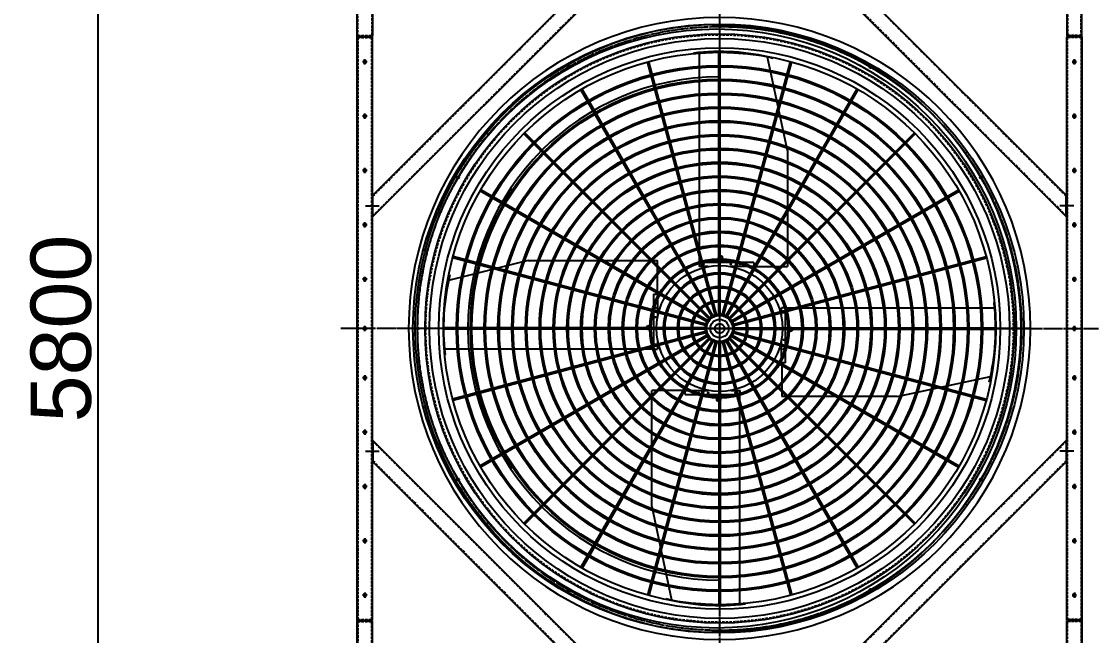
# Model space of a CAD drawing. Header units: millimetres. Extents: x 3659 to 28539, y 2640 to 20234.
# Drawn here: x 6666 to 10233, y 14070 to 16104 of the extents above; entities that cross this region are included whole.
import ezdxf

# ---------------------------------------------------------------- set-up
doc = ezdxf.new("R2010")
doc.units = ezdxf.units.MM
doc.linetypes.add('CENTER', pattern=[65, 60, -2, 1, -2])
doc.linetypes.add('HIDDEN', pattern=[3, 2, -1])
doc.layers.get('DEFPOINTS').update_dxf_attribs({"color": 140})
for name, color, linetype in [('CENTER', 1, 'CENTER'), ('LINE', 7, 'Continuous'), ('숨은선', 5, 'HIDDEN')]:
    doc.layers.add(name, color=color, linetype=linetype)
doc.styles.get("Standard").update_dxf_attribs({"font": 'arial.ttf'})
doc.dimstyles.new('1.40', dxfattribs={"dimscale": 40, "dimtxt": 1, "dimasz": 1, "dimexe": 0.5, "dimexo": 0.5, "dimgap": 0.5, "dimtad": 1, "dimdec": 1, "dimzin": 9, "dimdsep": 46, "dimtxsty": 'Standard', "dimcen": 0, "dimclrd": 2, "dimclre": 2, "dimclrt": 3, "dimadec": 0, "dimazin": 0, "dimtfac": 1, "dimtdec": 1, "dimtmove": 1, "dimatfit": 3, "dimfxl": 1, "dimtolj": 1, "dimtzin": 0, "dimlwd": -1, "dimlwe": -1, "dimarcsym": 0})

# ---------------------------------------------------------------- blocks, each defined once
blk = doc.blocks.new('A$C49191278')
for p, q in [((1632, 50), (0, 50)), ((0, 50), (0, 0)), ((1632, 50), (1632, 0)), ((1632, 50), (1632, 0)), ((0, 0), (1632, 0))]:
    blk.add_line(p, q)
for centre in [(1177, 25), (1177, 25), (1177, 25), (1177, 25), (1177, 25), (1177, 25), (1177, 25), (1177, 25), (1177, 25), (1177, 25), (1177, 25), (1177, 25), (1177, 25), (1177, 25), (1177, 25), (1177, 25), (1177, 25), (1177, 25), (1177, 25), (1177, 25), (1177, 25), (1177, 25), (1177, 25), (1177, 25), (1357, 25), (1357, 25), (1357, 25), (1357, 25), (1357, 25), (1357, 25), (1357, 25), (1357, 25), (1357, 25), (1357, 25), (1357, 25), (1357, 25), (1537, 25), (1537, 25), (1537, 25), (1537, 25), (1537, 25), (1537, 25), (1537, 25), (1537, 25), (1537, 25), (1537, 25), (1537, 25), (1537, 25)]:
    blk.add_circle(centre, 3)
at = {"layer": 'CENTER'}
for p, q in [((1182.6, 25), (1171.3, 25)), ((1182.6, 25), (1171.3, 25)), ((1182.6, 25), (1171.3, 25)), ((1182.6, 25), (1171.3, 25)), ((1182.6, 25), (1171.3, 25)), ((1182.6, 25), (1171.3, 25)), ((1177, 30), (1177, 20)), ((1177, 30), (1177, 20)), ((1177, 30), (1177, 20)), ((1177, 30), (1177, 20)), ((1177, 30), (1177, 20)), ((1177, 30), (1177, 20)), ((1177, 30), (1177, 20)), ((1177, 30), (1177, 20)), ((1177, 30), (1177, 20)), ((1177, 30), (1177, 20)), ((1177, 30), (1177, 20)), ((1177, 30), (1177, 20)), ((1177, 30), (1177, 20)), ((1177, 30), (1177, 20)), ((1177, 30), (1177, 20)), ((1177, 30), (1177, 20)), ((1177, 30), (1177, 20)), ((1177, 30), (1177, 20)), ((1177, 30), (1177, 20)), ((1177, 30), (1177, 20)), ((1177, 30), (1177, 20)), ((1177, 30), (1177, 20)), ((1177, 30), (1177, 20)), ((1177, 30), (1177, 20)), ((1362.6, 25), (1351.3, 25)), ((1362.6, 25), (1351.3, 25)), ((1362.6, 25), (1351.3, 25)), ((1357, 30), (1357, 20)), ((1357, 30), (1357, 20)), ((1357, 30), (1357, 20)), ((1357, 30), (1357, 20)), ((1357, 30), (1357, 20)), ((1357, 30), (1357, 20)), ((1357, 30), (1357, 20)), ((1357, 30), (1357, 20)), ((1357, 30), (1357, 20)), ((1357, 30), (1357, 20)), ((1357, 30), (1357, 20)), ((1357, 30), (1357, 20)), ((1542.6, 25), (1531.3, 25)), ((1542.6, 25), (1531.3, 25)), ((1542.6, 25), (1531.3, 25)), ((1537, 30), (1537, 20)), ((1537, 30), (1537, 20)), ((1537, 30), (1537, 20)), ((1537, 30), (1537, 20)), ((1537, 30), (1537, 20)), ((1537, 30), (1537, 20)), ((1537, 30), (1537, 20)), ((1537, 30), (1537, 20)), ((1537, 30), (1537, 20)), ((1537, 30), (1537, 20)), ((1537, 30), (1537, 20)), ((1537, 30), (1537, 20))]:
    blk.add_line(p, q, dxfattribs=at)
at = {"layer": '숨은선', "ltscale": 4}
for p, q in [((1632, 48), (0, 48)), ((2, 48), (2, 2)), ((1630, 48), (1630, 2)), ((0, 2), (1632, 2))]:
    blk.add_line(p, q, dxfattribs=at)
blk = doc.blocks.new('A$C60CD1381')
for p, q in [((200, 50), (200, 0)), ((200, 50), (2132, 50)), ((200, 50), (200, 0)), ((200, 50), (200, 0)), ((200, 50), (200, 0)), ((200, 50), (2132, 50)), ((200, 50), (200, 0)), ((200, 50), (200, 0)), ((2132, 50), (2132, 0)), ((2132, 50), (2132, 0)), ((2132, 50), (2132, 0)), ((2132, 50), (2132, 0)), ((2132, 50), (2132, 0)), ((2132, 50), (2132, 0)), ((2132, 50), (2132, 0)), ((2132, 50), (2132, 0)), ((2132, 0), (200, 0)), ((2132, 0), (200, 0))]:
    blk.add_line(p, q)
for centre in [(283.1, 25), (283.1, 25), (283.1, 25), (283.1, 25), (283.1, 25), (283.1, 25), (283.1, 25), (283.1, 25), (283.1, 25), (283.1, 25), (283.1, 25), (283.1, 25), (463, 25), (463, 25), (463, 25), (463, 25), (463, 25), (463, 25), (463, 25), (463, 25), (463, 25), (463, 25), (463, 25), (463, 25), (643, 25), (643, 25), (643, 25), (643, 25), (643, 25), (643, 25), (643, 25), (643, 25), (643, 25), (643, 25), (643, 25), (643, 25), (823, 25), (823, 25), (823, 25), (823, 25), (823, 25), (823, 25), (823, 25), (823, 25), (823, 25), (823, 25), (823, 25), (823, 25), (1003, 25), (1003, 25), (1003, 25), (1003, 25), (1003, 25), (1003, 25), (1003, 25), (1003, 25), (1003, 25), (1003, 25), (1003, 25), (1003, 25), (1166, 25), (1166, 25), (1166, 25), (1166, 25), (1166, 25), (1166, 25), (1166, 25), (1166, 25), (1166, 25), (1166, 25), (1166, 25), (1166, 25), (1329, 25), (1329, 25), (1329, 25), (1329, 25), (1329, 25), (1329, 25), (1329, 25), (1329, 25), (1329, 25), (1329, 25), (1329, 25), (1329, 25), (1509, 25), (1509, 25), (1509, 25), (1509, 25), (1509, 25), (1509, 25), (1509, 25), (1509, 25), (1509, 25), (1509, 25), (1509, 25), (1509, 25), (1689, 25), (1689, 25), (1689, 25), (1689, 25), (1689, 25), (1689, 25), (1689, 25), (1689, 25), (1689, 25), (1689, 25), (1689, 25), (1689, 25), (1869, 25), (1869, 25), (1869, 25), (1869, 25), (1869, 25), (1869, 25), (1869, 25), (1869, 25), (1869, 25), (1869, 25), (1869, 25), (1869, 25), (2048.9, 25), (2048.9, 25), (2048.9, 25), (2048.9, 25), (2048.9, 25), (2048.9, 25), (2048.9, 25), (2048.9, 25), (2048.9, 25), (2048.9, 25), (2048.9, 25), (2048.9, 25)]:
    blk.add_circle(centre, 3)
at = {"layer": 'CENTER'}
for p, q in [((288.7, 25), (277.3, 25)), ((288.7, 25), (277.3, 25)), ((288.7, 25), (277.3, 25)), ((283.1, 30), (283.1, 20)), ((283.1, 30), (283.1, 20)), ((283.1, 30), (283.1, 20)), ((283.1, 30), (283.1, 20)), ((283.1, 30), (283.1, 20)), ((283.1, 30), (283.1, 20)), ((283.1, 30), (283.1, 20)), ((283.1, 30), (283.1, 20)), ((283.1, 30), (283.1, 20)), ((283.1, 30), (283.1, 20)), ((283.1, 30), (283.1, 20)), ((283.1, 30), (283.1, 20)), ((468.6, 25), (457.3, 25)), ((468.6, 25), (457.3, 25)), ((468.6, 25), (457.3, 25)), ((463, 30), (463, 20)), ((463, 30), (463, 20)), ((463, 30), (463, 20)), ((463, 30), (463, 20)), ((463, 30), (463, 20)), ((463, 30), (463, 20)), ((463, 30), (463, 20)), ((463, 30), (463, 20)), ((463, 30), (463, 20)), ((463, 30), (463, 20)), ((463, 30), (463, 20)), ((463, 30), (463, 20)), ((648.6, 25), (637.3, 25)), ((648.6, 25), (637.3, 25)), ((648.6, 25), (637.3, 25)), ((643, 30), (643, 20)), ((643, 30), (643, 20)), ((643, 30), (643, 20)), ((643, 30), (643, 20)), ((643, 30), (643, 20)), ((643, 30), (643, 20)), ((643, 30), (643, 20)), ((643, 30), (643, 20)), ((643, 30), (643, 20)), ((643, 30), (643, 20)), ((643, 30), (643, 20)), ((643, 30), (643, 20)), ((828.6, 25), (817.3, 25)), ((828.6, 25), (817.3, 25)), ((828.6, 25), (817.3, 25)), ((823, 30), (823, 20)), ((823, 30), (823, 20)), ((823, 30), (823, 20)), ((823, 30), (823, 20)), ((823, 30), (823, 20)), ((823, 30), (823, 20)), ((823, 30), (823, 20)), ((823, 30), (823, 20)), ((823, 30), (823, 20)), ((823, 30), (823, 20)), ((823, 30), (823, 20)), ((823, 30), (823, 20)), ((1008.6, 25), (997.2, 25)), ((1008.6, 25), (997.2, 25)), ((1008.6, 25), (997.2, 25)), ((1003, 30), (1003, 20)), ((1003, 30), (1003, 20)), ((1003, 30), (1003, 20)), ((1003, 30), (1003, 20)), ((1003, 30), (1003, 20)), ((1003, 30), (1003, 20)), ((1003, 30), (1003, 20)), ((1003, 30), (1003, 20)), ((1003, 30), (1003, 20)), ((1003, 30), (1003, 20)), ((1003, 30), (1003, 20)), ((1003, 30), (1003, 20)), ((1160.4, 25), (1171.7, 25)), ((1160.4, 25), (1171.7, 25)), ((1160.4, 25), (1171.7, 25)), ((1166, 30), (1166, 20)), ((1166, 30), (1166, 20)), ((1166, 30), (1166, 20)), ((1166, 30), (1166, 20)), ((1166, 30), (1166, 20)), ((1166, 30), (1166, 20)), ((1166, 30), (1166, 20)), ((1166, 30), (1166, 20)), ((1166, 30), (1166, 20)), ((1166, 30), (1166, 20)), ((1166, 30), (1166, 20)), ((1166, 30), (1166, 20)), ((1323.4, 25), (1334.8, 25)), ((1323.4, 25), (1334.8, 25)), ((1323.4, 25), (1334.8, 25)), ((1329, 30), (1329, 20)), ((1329, 30), (1329, 20)), ((1329, 30), (1329, 20)), ((1329, 30), (1329, 20)), ((1329, 30), (1329, 20)), ((1329, 30), (1329, 20)), ((1329, 30), (1329, 20)), ((1329, 30), (1329, 20)), ((1329, 30), (1329, 20)), ((1329, 30), (1329, 20)), ((1329, 30), (1329, 20)), ((1329, 30), (1329, 20)), ((1503.4, 25), (1514.7, 25)), ((1503.4, 25), (1514.7, 25)), ((1503.4, 25), (1514.7, 25)), ((1509, 30), (1509, 20)), ((1509, 30), (1509, 20)), ((1509, 30), (1509, 20)), ((1509, 30), (1509, 20)), ((1509, 30), (1509, 20)), ((1509, 30), (1509, 20)), ((1509, 30), (1509, 20)), ((1509, 30), (1509, 20)), ((1509, 30), (1509, 20)), ((1509, 30), (1509, 20)), ((1509, 30), (1509, 20)), ((1509, 30), (1509, 20)), ((1683.4, 25), (1694.7, 25)), ((1683.4, 25), (1694.7, 25)), ((1683.4, 25), (1694.7, 25)), ((1689, 30), (1689, 20)), ((1689, 30), (1689, 20)), ((1689, 30), (1689, 20)), ((1689, 30), (1689, 20)), ((1689, 30), (1689, 20)), ((1689, 30), (1689, 20)), ((1689, 30), (1689, 20)), ((1689, 30), (1689, 20)), ((1689, 30), (1689, 20)), ((1689, 30), (1689, 20)), ((1689, 30), (1689, 20)), ((1689, 30), (1689, 20)), ((1863.4, 25), (1874.7, 25)), ((1863.4, 25), (1874.7, 25)), ((1863.4, 25), (1874.7, 25)), ((1869, 30), (1869, 20)), ((1869, 30), (1869, 20)), ((1869, 30), (1869, 20)), ((1869, 30), (1869, 20)), ((1869, 30), (1869, 20)), ((1869, 30), (1869, 20)), ((1869, 30), (1869, 20)), ((1869, 30), (1869, 20)), ((1869, 30), (1869, 20)), ((1869, 30), (1869, 20)), ((1869, 30), (1869, 20)), ((1869, 30), (1869, 20)), ((2043.3, 25), (2054.7, 25)), ((2043.3, 25), (2054.7, 25)), ((2043.3, 25), (2054.7, 25)), ((2048.9, 30), (2048.9, 20)), ((2048.9, 30), (2048.9, 20)), ((2048.9, 30), (2048.9, 20)), ((2048.9, 30), (2048.9, 20)), ((2048.9, 30), (2048.9, 20)), ((2048.9, 30), (2048.9, 20)), ((2048.9, 30), (2048.9, 20)), ((2048.9, 30), (2048.9, 20)), ((2048.9, 30), (2048.9, 20)), ((2048.9, 30), (2048.9, 20)), ((2048.9, 30), (2048.9, 20)), ((2048.9, 30), (2048.9, 20))]:
    blk.add_line(p, q, dxfattribs=at)
at = {"layer": '숨은선', "ltscale": 4}
for p, q in [((202, 48), (2130, 48)), ((202, 48), (202, 2)), ((202, 48), (2130, 48)), ((202, 48), (202, 2)), ((2130, 48), (2130, 2)), ((2130, 48), (2130, 2)), ((2130, 48), (2130, 2)), ((2130, 48), (2130, 2)), ((2130, 2), (202, 2)), ((2130, 2), (202, 2))]:
    blk.add_line(p, q, dxfattribs=at)
blk = doc.blocks.new('A$C419C262C')
for p, q in [((0, 4.3), (50, 54.3)), ((51.4, 52.9), (1.4, 2.9)), ((51.4, 52.9), (50, 54.3)), ((1401.4, 52.9), (51.4, 52.9)), ((1401.4, 52.9), (1402.8, 54.3)), ((1451.4, 2.9), (1401.4, 52.9)), ((1402.8, 54.3), (1452.8, 4.3)), ((1.4, 2.9), (0, 4.3)), ((1451.4, 2.9), (1.4, 2.9)), ((1451.4, 2.9), (1452.8, 4.3))]:
    blk.add_line(p, q)
at = {"color": 7}
blk.add_line((411.3, 5.8), (411.3, 0.1), dxfattribs=at)
at = {"layer": 'CENTER'}
for p, q in [((8.8, 45.5), (41.1, 13.2)), ((1444, 45.5), (1411.7, 13.2))]:
    blk.add_line(p, q, dxfattribs=at)
at = {"layer": '숨은선', "ltscale": 4}
for p, q in [((1403.4, 50.9), (49.4, 50.9)), ((1449.4, 4.9), (3.4, 4.9))]:
    blk.add_line(p, q, dxfattribs=at)
blk = doc.blocks.new('*U32')
blk.add_circle((0.1, 0), 3)
blk.add_circle((0.1, 0), 3)
blk.add_circle((0.1, 0), 3)
blk.add_circle((0.1, 0), 3)
at = {"layer": 'CENTER'}
for p, q in [((5.7, 0), (-5.7, 0)), ((0.1, 5), (0.1, -5)), ((0.1, 5), (0.1, -5)), ((0.1, 5), (0.1, -5)), ((0.1, 5), (0.1, -5))]:
    blk.add_line(p, q, dxfattribs=at)
blk = doc.blocks.new('*U33')
at = {"color": 0, "linetype": 'ByBlock', "lineweight": -2, "transparency": 16777216}
for p, rotation in [((504865.6, 163871.9), 269.9999999999999), ((504783.1, 163849.8), 299.9999999999998), ((504948.2, 163849.8), 239.9999999999999), ((504722.7, 163789.3), 329.9999999999999), ((505008.6, 163789.3), 209.9999999999999), ((505030.7, 163706.8), 180), ((504722.7, 163624.3), 29.99999999999999), ((505008.6, 163624.3), 150), ((504783.1, 163563.9), 59.99999999999997), ((504865.6, 163541.8), 89.99999999999999), ((504948.2, 163563.9), 119.9999999999999)]:
    blk.add_blockref('*U32', p, dxfattribs=dict(at, rotation=rotation))
blk.add_blockref('*U32', (504700.6, 163706.8), dxfattribs=at)
blk = doc.blocks.new('*U34')
blk.add_circle((0.1, 0), 3)
blk.add_circle((0.1, 0), 3)
blk.add_circle((0.1, 0), 3)
blk.add_circle((0.1, 0), 3)
at = {"layer": 'CENTER'}
for p, q in [((5.7, 0), (-5.7, 0)), ((0.1, 5), (0.1, -5)), ((0.1, 5), (0.1, -5)), ((0.1, 5), (0.1, -5)), ((0.1, 5), (0.1, -5))]:
    blk.add_line(p, q, dxfattribs=at)
blk = doc.blocks.new('*U35')
at = {"color": 0, "linetype": 'ByBlock', "lineweight": -2, "transparency": 16777216}
for p, rotation in [((504865.6, 163871.9), 269.9999999999999), ((504783.1, 163849.8), 299.9999999999998), ((504948.2, 163849.8), 239.9999999999999), ((504722.7, 163789.3), 329.9999999999999), ((505008.6, 163789.3), 209.9999999999999), ((505030.7, 163706.8), 180), ((504722.7, 163624.3), 29.99999999999999), ((505008.6, 163624.3), 150), ((504783.1, 163563.9), 59.99999999999997), ((504865.6, 163541.8), 89.99999999999999), ((504948.2, 163563.9), 119.9999999999999)]:
    blk.add_blockref('*U34', p, dxfattribs=dict(at, rotation=rotation))
blk.add_blockref('*U34', (504700.6, 163706.8), dxfattribs=at)
blk = doc.blocks.new('A$C129923BC')
for p, q in [((3023.9, 2454.9), (127.9, 2454.9)), ((3023.9, 54.9), (127.9, 54.9)), ((3023.9, 54.9), (127.9, 54.9)), ((3023.9, 54.9), (127.9, 54.9))]:
    blk.add_line(p, q)
for centre in [(692.9, 2429.9), (692.9, 2429.9), (692.9, 2429.9), (692.9, 2429.9), (692.9, 2429.9), (692.9, 2429.9), (692.9, 2429.9), (692.9, 2429.9), (872.9, 2429.9), (872.9, 2429.9), (872.9, 2429.9), (872.9, 2429.9), (872.9, 2429.9), (872.9, 2429.9), (872.9, 2429.9), (872.9, 2429.9), (1052.9, 2429.9), (1052.9, 2429.9), (1052.9, 2429.9), (1052.9, 2429.9), (1052.9, 2429.9), (1052.9, 2429.9), (1052.9, 2429.9), (1052.9, 2429.9), (1232.9, 2429.9), (1232.9, 2429.9), (1232.9, 2429.9), (1232.9, 2429.9), (1232.9, 2429.9), (1232.9, 2429.9), (1232.9, 2429.9), (1232.9, 2429.9), (1412.9, 2429.9), (1412.9, 2429.9), (1412.9, 2429.9), (1412.9, 2429.9), (1412.9, 2429.9), (1412.9, 2429.9), (1412.9, 2429.9), (1412.9, 2429.9), (1575.9, 2429.9), (1575.9, 2429.9), (1575.9, 2429.9), (1575.9, 2429.9), (1575.9, 2429.9), (1575.9, 2429.9), (1575.9, 2429.9), (1575.9, 2429.9), (1738.9, 2429.9), (1738.9, 2429.9), (1738.9, 2429.9), (1738.9, 2429.9), (1738.9, 2429.9), (1738.9, 2429.9), (1738.9, 2429.9), (1738.9, 2429.9), (1918.9, 2429.9), (1918.9, 2429.9), (1918.9, 2429.9), (1918.9, 2429.9), (1918.9, 2429.9), (1918.9, 2429.9), (1918.9, 2429.9), (1918.9, 2429.9), (2098.9, 2429.9), (2098.9, 2429.9), (2098.9, 2429.9), (2098.9, 2429.9), (2098.9, 2429.9), (2098.9, 2429.9), (2098.9, 2429.9), (2098.9, 2429.9), (2278.9, 2429.9), (2278.9, 2429.9), (2278.9, 2429.9), (2278.9, 2429.9), (2278.9, 2429.9), (2278.9, 2429.9), (2278.9, 2429.9), (2278.9, 2429.9), (2458.9, 2429.9), (2458.9, 2429.9), (2458.9, 2429.9), (2458.9, 2429.9), (2458.9, 2429.9), (2458.9, 2429.9), (2458.9, 2429.9), (2458.9, 2429.9), (692.9, 79.9), (692.9, 79.9), (692.9, 79.9), (692.9, 79.9), (692.9, 79.9), (692.9, 79.9), (692.9, 79.9), (692.9, 79.9), (872.9, 79.9), (872.9, 79.9), (872.9, 79.9), (872.9, 79.9), (872.9, 79.9), (872.9, 79.9), (872.9, 79.9), (872.9, 79.9), (1052.9, 79.9), (1052.9, 79.9), (1052.9, 79.9), (1052.9, 79.9), (1052.9, 79.9), (1052.9, 79.9), (1052.9, 79.9), (1052.9, 79.9), (1232.9, 79.9), (1232.9, 79.9), (1232.9, 79.9), (1232.9, 79.9), (1232.9, 79.9), (1232.9, 79.9), (1232.9, 79.9), (1232.9, 79.9), (1412.9, 79.9), (1412.9, 79.9), (1412.9, 79.9), (1412.9, 79.9), (1412.9, 79.9), (1412.9, 79.9), (1412.9, 79.9), (1412.9, 79.9), (1575.9, 79.9), (1575.9, 79.9), (1575.9, 79.9), (1575.9, 79.9), (1575.9, 79.9), (1575.9, 79.9), (1575.9, 79.9), (1575.9, 79.9), (1738.9, 79.9), (1738.9, 79.9), (1738.9, 79.9), (1738.9, 79.9), (1738.9, 79.9), (1738.9, 79.9), (1738.9, 79.9), (1738.9, 79.9), (1918.9, 79.9), (1918.9, 79.9), (1918.9, 79.9), (1918.9, 79.9), (1918.9, 79.9), (1918.9, 79.9), (1918.9, 79.9), (1918.9, 79.9), (2098.9, 79.9), (2098.9, 79.9), (2098.9, 79.9), (2098.9, 79.9), (2098.9, 79.9), (2098.9, 79.9), (2098.9, 79.9), (2098.9, 79.9), (2278.9, 79.9), (2278.9, 79.9), (2278.9, 79.9), (2278.9, 79.9), (2278.9, 79.9), (2278.9, 79.9), (2278.9, 79.9), (2278.9, 79.9), (2458.9, 79.9), (2458.9, 79.9), (2458.9, 79.9), (2458.9, 79.9), (2458.9, 79.9), (2458.9, 79.9), (2458.9, 79.9), (2458.9, 79.9)]:
    blk.add_circle(centre, 4.5)
at = {"color": 7}
blk.add_circle((1575.9, 1254.9), 1030, dxfattribs=at)
at = {"layer": 'CENTER'}
for p, q in [((1575.9, 1159.8), (1575.9, 2509.9)), ((1575.9, 1159.8), (1575.9, 2509.9)), ((701.4, 2429.9), (684.3, 2429.9)), ((701.4, 2429.9), (684.3, 2429.9)), ((692.9, 2422.4), (692.9, 2437.4)), ((692.9, 2422.4), (692.9, 2437.4)), ((692.9, 2422.4), (692.9, 2437.4)), ((692.9, 2422.4), (692.9, 2437.4)), ((692.9, 2422.4), (692.9, 2437.4)), ((692.9, 2422.4), (692.9, 2437.4)), ((692.9, 2422.4), (692.9, 2437.4)), ((692.9, 2422.4), (692.9, 2437.4)), ((881.4, 2429.9), (864.3, 2429.9)), ((881.4, 2429.9), (864.3, 2429.9)), ((872.9, 2422.4), (872.9, 2437.4)), ((872.9, 2422.4), (872.9, 2437.4)), ((872.9, 2422.4), (872.9, 2437.4)), ((872.9, 2422.4), (872.9, 2437.4)), ((872.9, 2422.4), (872.9, 2437.4)), ((872.9, 2422.4), (872.9, 2437.4)), ((872.9, 2422.4), (872.9, 2437.4)), ((872.9, 2422.4), (872.9, 2437.4)), ((1061.4, 2429.9), (1044.3, 2429.9)), ((1061.4, 2429.9), (1044.3, 2429.9)), ((1052.9, 2422.4), (1052.9, 2437.4)), ((1052.9, 2422.4), (1052.9, 2437.4)), ((1052.9, 2422.4), (1052.9, 2437.4)), ((1052.9, 2422.4), (1052.9, 2437.4)), ((1052.9, 2422.4), (1052.9, 2437.4)), ((1052.9, 2422.4), (1052.9, 2437.4)), ((1052.9, 2422.4), (1052.9, 2437.4)), ((1052.9, 2422.4), (1052.9, 2437.4)), ((1241.4, 2429.9), (1224.3, 2429.9)), ((1241.4, 2429.9), (1224.3, 2429.9)), ((1232.9, 2422.4), (1232.9, 2437.4)), ((1232.9, 2422.4), (1232.9, 2437.4)), ((1232.9, 2422.4), (1232.9, 2437.4)), ((1232.9, 2422.4), (1232.9, 2437.4)), ((1232.9, 2422.4), (1232.9, 2437.4)), ((1232.9, 2422.4), (1232.9, 2437.4)), ((1232.9, 2422.4), (1232.9, 2437.4)), ((1232.9, 2422.4), (1232.9, 2437.4)), ((1421.4, 2429.9), (1404.3, 2429.9)), ((1421.4, 2429.9), (1404.3, 2429.9)), ((1412.9, 2422.4), (1412.9, 2437.4)), ((1412.9, 2422.4), (1412.9, 2437.4)), ((1412.9, 2422.4), (1412.9, 2437.4)), ((1412.9, 2422.4), (1412.9, 2437.4)), ((1412.9, 2422.4), (1412.9, 2437.4)), ((1412.9, 2422.4), (1412.9, 2437.4)), ((1412.9, 2422.4), (1412.9, 2437.4)), ((1412.9, 2422.4), (1412.9, 2437.4)), ((1584.4, 2429.9), (1567.3, 2429.9)), ((1584.4, 2429.9), (1567.3, 2429.9)), ((1575.9, 2437.4), (1575.9, 2422.4)), ((1575.9, 2437.4), (1575.9, 2422.4)), ((1575.9, 2437.4), (1575.9, 2422.4)), ((1575.9, 2437.4), (1575.9, 2422.4)), ((1575.9, 2437.4), (1575.9, 2422.4)), ((1575.9, 2437.4), (1575.9, 2422.4)), ((1575.9, 2437.4), (1575.9, 2422.4)), ((1575.9, 2437.4), (1575.9, 2422.4)), ((1730.5, 2429.9), (1747.6, 2429.9)), ((1730.5, 2429.9), (1747.6, 2429.9)), ((1738.9, 2422.4), (1738.9, 2437.4)), ((1738.9, 2422.4), (1738.9, 2437.4)), ((1738.9, 2422.4), (1738.9, 2437.4)), ((1738.9, 2422.4), (1738.9, 2437.4)), ((1738.9, 2422.4), (1738.9, 2437.4)), ((1738.9, 2422.4), (1738.9, 2437.4)), ((1738.9, 2422.4), (1738.9, 2437.4)), ((1738.9, 2422.4), (1738.9, 2437.4)), ((1910.5, 2429.9), (1927.6, 2429.9)), ((1910.5, 2429.9), (1927.6, 2429.9)), ((1918.9, 2422.4), (1918.9, 2437.4)), ((1918.9, 2422.4), (1918.9, 2437.4)), ((1918.9, 2422.4), (1918.9, 2437.4)), ((1918.9, 2422.4), (1918.9, 2437.4)), ((1918.9, 2422.4), (1918.9, 2437.4)), ((1918.9, 2422.4), (1918.9, 2437.4)), ((1918.9, 2422.4), (1918.9, 2437.4)), ((1918.9, 2422.4), (1918.9, 2437.4)), ((2090.5, 2429.9), (2107.6, 2429.9)), ((2090.5, 2429.9), (2107.6, 2429.9)), ((2098.9, 2422.4), (2098.9, 2437.4)), ((2098.9, 2422.4), (2098.9, 2437.4)), ((2098.9, 2422.4), (2098.9, 2437.4)), ((2098.9, 2422.4), (2098.9, 2437.4)), ((2098.9, 2422.4), (2098.9, 2437.4)), ((2098.9, 2422.4), (2098.9, 2437.4)), ((2098.9, 2422.4), (2098.9, 2437.4)), ((2098.9, 2422.4), (2098.9, 2437.4)), ((2270.5, 2429.9), (2287.6, 2429.9)), ((2270.5, 2429.9), (2287.6, 2429.9)), ((2278.9, 2422.4), (2278.9, 2437.4)), ((2278.9, 2422.4), (2278.9, 2437.4)), ((2278.9, 2422.4), (2278.9, 2437.4)), ((2278.9, 2422.4), (2278.9, 2437.4)), ((2278.9, 2422.4), (2278.9, 2437.4)), ((2278.9, 2422.4), (2278.9, 2437.4)), ((2278.9, 2422.4), (2278.9, 2437.4)), ((2278.9, 2422.4), (2278.9, 2437.4)), ((2450.5, 2429.9), (2467.6, 2429.9)), ((2450.5, 2429.9), (2467.6, 2429.9)), ((2458.9, 2422.4), (2458.9, 2437.4)), ((2458.9, 2422.4), (2458.9, 2437.4)), ((2458.9, 2422.4), (2458.9, 2437.4)), ((2458.9, 2422.4), (2458.9, 2437.4)), ((2458.9, 2422.4), (2458.9, 2437.4)), ((2458.9, 2422.4), (2458.9, 2437.4)), ((2458.9, 2422.4), (2458.9, 2437.4)), ((2458.9, 2422.4), (2458.9, 2437.4)), ((1575.9, 1350.1), (1575.9, 0)), ((1575.9, 1350.1), (1575.9, 0)), ((1575.9, 1350.1), (1575.9, 0)), ((0, 1254.9), (3115.3, 1254.9)), ((701.4, 79.9), (684.3, 79.9)), ((701.4, 79.9), (684.3, 79.9)), ((692.9, 87.4), (692.9, 72.4)), ((692.9, 87.4), (692.9, 72.4)), ((692.9, 87.4), (692.9, 72.4)), ((692.9, 87.4), (692.9, 72.4)), ((692.9, 87.4), (692.9, 72.4)), ((692.9, 87.4), (692.9, 72.4)), ((692.9, 87.4), (692.9, 72.4)), ((692.9, 87.4), (692.9, 72.4)), ((881.4, 79.9), (864.3, 79.9)), ((881.4, 79.9), (864.3, 79.9)), ((872.9, 87.4), (872.9, 72.4)), ((872.9, 87.4), (872.9, 72.4)), ((872.9, 87.4), (872.9, 72.4)), ((872.9, 87.4), (872.9, 72.4)), ((872.9, 87.4), (872.9, 72.4)), ((872.9, 87.4), (872.9, 72.4)), ((872.9, 87.4), (872.9, 72.4)), ((872.9, 87.4), (872.9, 72.4)), ((1061.4, 79.9), (1044.3, 79.9)), ((1061.4, 79.9), (1044.3, 79.9)), ((1052.9, 87.4), (1052.9, 72.4)), ((1052.9, 87.4), (1052.9, 72.4)), ((1052.9, 87.4), (1052.9, 72.4)), ((1052.9, 87.4), (1052.9, 72.4)), ((1052.9, 87.4), (1052.9, 72.4)), ((1052.9, 87.4), (1052.9, 72.4)), ((1052.9, 87.4), (1052.9, 72.4)), ((1052.9, 87.4), (1052.9, 72.4)), ((1241.4, 79.9), (1224.3, 79.9)), ((1241.4, 79.9), (1224.3, 79.9)), ((1232.9, 87.4), (1232.9, 72.4)), ((1232.9, 87.4), (1232.9, 72.4)), ((1232.9, 87.4), (1232.9, 72.4)), ((1232.9, 87.4), (1232.9, 72.4)), ((1232.9, 87.4), (1232.9, 72.4)), ((1232.9, 87.4), (1232.9, 72.4)), ((1232.9, 87.4), (1232.9, 72.4)), ((1232.9, 87.4), (1232.9, 72.4)), ((1421.4, 79.9), (1404.3, 79.9)), ((1421.4, 79.9), (1404.3, 79.9)), ((1412.9, 87.4), (1412.9, 72.4)), ((1412.9, 87.4), (1412.9, 72.4)), ((1412.9, 87.4), (1412.9, 72.4)), ((1412.9, 87.4), (1412.9, 72.4)), ((1412.9, 87.4), (1412.9, 72.4)), ((1412.9, 87.4), (1412.9, 72.4)), ((1412.9, 87.4), (1412.9, 72.4)), ((1412.9, 87.4), (1412.9, 72.4)), ((1584.4, 79.9), (1567.3, 79.9)), ((1584.4, 79.9), (1567.3, 79.9)), ((1575.9, 87.4), (1575.9, 72.4)), ((1575.9, 87.4), (1575.9, 72.4)), ((1575.9, 87.4), (1575.9, 72.4)), ((1575.9, 87.4), (1575.9, 72.4)), ((1575.9, 87.4), (1575.9, 72.4)), ((1575.9, 87.4), (1575.9, 72.4)), ((1575.9, 87.4), (1575.9, 72.4)), ((1575.9, 87.4), (1575.9, 72.4)), ((1730.5, 79.9), (1747.6, 79.9)), ((1730.5, 79.9), (1747.6, 79.9)), ((1738.9, 87.4), (1738.9, 72.4)), ((1738.9, 87.4), (1738.9, 72.4)), ((1738.9, 87.4), (1738.9, 72.4)), ((1738.9, 87.4), (1738.9, 72.4)), ((1738.9, 87.4), (1738.9, 72.4)), ((1738.9, 87.4), (1738.9, 72.4)), ((1738.9, 87.4), (1738.9, 72.4)), ((1738.9, 87.4), (1738.9, 72.4)), ((1910.5, 79.9), (1927.6, 79.9)), ((1910.5, 79.9), (1927.6, 79.9)), ((1918.9, 87.4), (1918.9, 72.4)), ((1918.9, 87.4), (1918.9, 72.4)), ((1918.9, 87.4), (1918.9, 72.4)), ((1918.9, 87.4), (1918.9, 72.4)), ((1918.9, 87.4), (1918.9, 72.4)), ((1918.9, 87.4), (1918.9, 72.4)), ((1918.9, 87.4), (1918.9, 72.4)), ((1918.9, 87.4), (1918.9, 72.4)), ((2090.5, 79.9), (2107.6, 79.9)), ((2090.5, 79.9), (2107.6, 79.9)), ((2098.9, 87.4), (2098.9, 72.4)), ((2098.9, 87.4), (2098.9, 72.4)), ((2098.9, 87.4), (2098.9, 72.4)), ((2098.9, 87.4), (2098.9, 72.4)), ((2098.9, 87.4), (2098.9, 72.4)), ((2098.9, 87.4), (2098.9, 72.4)), ((2098.9, 87.4), (2098.9, 72.4)), ((2098.9, 87.4), (2098.9, 72.4)), ((2270.5, 79.9), (2287.6, 79.9)), ((2270.5, 79.9), (2287.6, 79.9)), ((2278.9, 87.4), (2278.9, 72.4)), ((2278.9, 87.4), (2278.9, 72.4)), ((2278.9, 87.4), (2278.9, 72.4)), ((2278.9, 87.4), (2278.9, 72.4)), ((2278.9, 87.4), (2278.9, 72.4)), ((2278.9, 87.4), (2278.9, 72.4)), ((2278.9, 87.4), (2278.9, 72.4)), ((2278.9, 87.4), (2278.9, 72.4)), ((2450.5, 79.9), (2467.6, 79.9)), ((2450.5, 79.9), (2467.6, 79.9)), ((2458.9, 87.4), (2458.9, 72.4)), ((2458.9, 87.4), (2458.9, 72.4)), ((2458.9, 87.4), (2458.9, 72.4)), ((2458.9, 87.4), (2458.9, 72.4)), ((2458.9, 87.4), (2458.9, 72.4)), ((2458.9, 87.4), (2458.9, 72.4)), ((2458.9, 87.4), (2458.9, 72.4)), ((2458.9, 87.4), (2458.9, 72.4))]:
    blk.add_line(p, q, dxfattribs=at)
at = {"color": 7, "rotation": 15}
blk.add_blockref('*U33', (-444941.4, -288392.5), dxfattribs=at)
at = {"color": 7, "xscale": -1, "rotation": 344.9999999998786}
blk.add_blockref('*U35', (448093.3, -288392.5), dxfattribs=at)
blk = doc.blocks.new('*D59')
at = {"color": 2, "transparency": 16777216}
for p, q in [((7757.8, 17987), (6899.2, 17987)), ((6919.2, 12227), (6919.2, 17947)), ((7759.8, 12187), (6899.2, 12187))]:
    blk.add_line(p, q, dxfattribs=at)
for points in [[(6912.5, 17947), (6925.9, 17947), (6919.2, 17987)], [(6912.5, 12227), (6925.9, 12227), (6919.2, 12187)]]:
    blk.add_solid(points, dxfattribs=at)
at = {"layer": 'DEFPOINTS', "color": 0, "transparency": 16777216}
for p in [(6919.2, 17987), (7777.8, 17987), (7779.8, 12187)]:
    blk.add_point(p, dxfattribs=at)
at = {"color": 3, "transparency": 16777216, "insert": (6797.1, 15087), "char_height": 200, "attachment_point": 5, "rotation": 90}
blk.add_mtext('\\A1;5800', dxfattribs=at)
blk = doc.blocks.new('_DotSmall')
at = {"color": 0, "linetype": 'ByBlock', "const_width": 0.5}
blk.add_lwpolyline([(-0.0625, 0, 1), (0.0625, 0, 1)], format="xyb", close=True, dxfattribs=at)

msp = doc.modelspace()

# ---------------------------------------------------------------- linework, layer by layer
for p, q in [((8975.5, 15134.99), (8975.5, 16001.64)), ((8980.07, 15134.99), (8980.07, 16001.64)), ((8963.16, 15132.77), (8738.86, 15969.89)), ((8967.58, 15133.95), (8743.27, 15971.07)), ((8987.99, 15133.95), (9212.3, 15971.07)), ((8992.41, 15132.77), (9216.71, 15969.89)), ((8951.82, 15127.42), (8518.5, 15877.97)), ((8955.78, 15129.71), (8522.46, 15880.25)), ((8999.79, 15129.71), (9433.11, 15880.25)), ((9003.75, 15127.42), (9437.07, 15877.97)), ((8942.25, 15119.33), (8329.44, 15732.14)), ((8945.49, 15122.56), (8332.67, 15735.38)), ((9010.08, 15122.56), (9622.9, 15735.38)), ((9013.32, 15119.33), (9626.13, 15732.14)), ((8935.1, 15109.03), (8184.56, 15542.36)), ((8937.39, 15112.99), (8186.85, 15546.32)), ((9018.18, 15112.99), (9768.72, 15546.32)), ((9020.46, 15109.03), (9771.01, 15542.36)), ((8930.86, 15097.23), (8093.74, 15321.54)), ((8932.05, 15101.65), (8094.93, 15325.96)), ((9023.52, 15101.65), (9860.64, 15325.96)), ((9024.7, 15097.23), (9861.83, 15321.54)), ((8929.82, 15089.31), (8063.17, 15089.31)), ((9025.75, 15089.31), (9892.4, 15089.31)), ((8929.82, 15084.74), (8063.17, 15084.74)), ((8930.86, 15076.82), (8093.74, 14852.52)), ((8932.05, 15072.41), (8094.93, 14848.1)), ((8935.1, 15065.03), (8184.56, 14631.7)), ((8937.39, 15061.07), (8186.85, 14627.74)), ((8942.25, 15054.73), (8329.44, 14441.91)), ((9013.32, 15054.73), (9626.13, 14441.91)), ((9018.18, 15061.07), (9768.72, 14627.74)), ((9020.46, 15065.03), (9771.01, 14631.7)), ((9023.52, 15072.41), (9860.64, 14848.1)), ((9024.7, 15076.82), (9861.83, 14852.52)), ((9025.75, 15084.74), (9892.4, 15084.74)), ((8945.49, 15051.5), (8332.67, 14438.68)), ((8951.82, 15046.63), (8518.5, 14296.09)), ((8955.78, 15044.35), (8522.46, 14293.8)), ((8963.16, 15041.29), (8738.86, 14204.17)), ((8967.58, 15040.11), (8743.27, 14202.99)), ((8975.5, 15039.07), (8975.5, 14172.41)), ((8980.07, 15039.07), (8980.07, 14172.41)), ((8987.99, 15040.11), (9212.3, 14202.99)), ((8992.41, 15041.29), (9216.71, 14204.17)), ((8999.79, 15044.35), (9433.11, 14293.8)), ((9003.75, 15046.63), (9437.07, 14296.09)), ((9010.08, 15051.5), (9622.9, 14438.68))]:
    msp.add_line(p, q)
at = {"color": 7}
for centre, radius in [((8968.82, 15087.03), 1006.5), ((8968.82, 15087.03), 991.87), ((8977.78, 15087.03), 208.47)]:
    msp.add_circle(centre, radius, dxfattribs=at)
for centre, radius in [((8977.78, 15087.03), 1008.13), ((8977.78, 16087.03), 3.66), ((8977.78, 15087.03), 975.61), ((8977.78, 15087.03), 975.59), ((8977.78, 15087.03), 960.35), ((8977.78, 15087.03), 929.86), ((8977.78, 15087.03), 914.62), ((8477.78, 15953.05), 3.66), ((9477.78, 15953.05), 3.66), ((8111.76, 15587.03), 3.66), ((9843.81, 15587.03), 3.66), ((7977.78, 15087.03), 3.66), ((9977.78, 15087.03), 3.66), ((8111.76, 14587.03), 3.66), ((9843.81, 14587.03), 3.66), ((9843.81, 14587.03), 3.66), ((8477.78, 14221), 3.66), ((9477.78, 14221), 3.66), ((8977.78, 14087.03), 3.66)]:
    msp.add_circle(centre, radius)
at = {"ltscale": 5}
for radius in [871.17, 866.6, 825.44, 820.87, 779.71, 775.14, 733.98, 729.41, 688.25, 683.68, 642.52, 637.95, 596.79, 592.22, 551.06, 546.48, 505.33, 500.75, 459.6, 455.02, 413.86, 409.29, 368.13, 363.56, 322.4, 317.83, 276.67, 272.1, 230.94, 226.37, 185.21, 180.64, 139.48, 134.91, 93.75, 89.18, 48.02, 43.44, 30.49, 16.01]:
    msp.add_circle((8977.78, 15087.03), radius, dxfattribs=at)
at = {"color": 7}
for radius, start, end in [(1000, 270.04658, 89.95342), (833.33, 90.04658, 269.95342)]:
    msp.add_arc((8977.78, 15087.03), radius, start, end, dxfattribs=at)
at = {"layer": 'CENTER'}
for p, q in [((10003.27, 15087.03), (7937.35, 15087.03)), ((9042.26, 15087.03), (7992.05, 15087.03)), ((9042.26, 15087.03), (7992.05, 15087.03)), ((8913.31, 15087.03), (9963.52, 15087.03)), ((8913.31, 15087.03), (9963.52, 15087.03)), ((8913.31, 15087.03), (9963.52, 15087.03))]:
    msp.add_line(p, q, dxfattribs=at)
msp.add_circle((8977.78, 15087.03), 1000, dxfattribs=at)
at = {"layer": 'LINE', "color": 7}
for p, q in [((8910.58, 15999.74), (8910.58, 15305.77)), ((9202.45, 15676.5), (9136.68, 15985.94)), ((9202.45, 15676.5), (9202.45, 15292.82)), ((8344.03, 15311.7), (8080.33, 15245.93)), ((8344.03, 15311.7), (8772, 15311.7)), ((8772, 15200.73), (8772, 15311.7)), ((8772, 15200.73), (8772, 15311.7)), ((9091.49, 15305.77), (8909.67, 15305.77)), ((9091.49, 15305.77), (8909.67, 15305.77)), ((8909.67, 15305.77), (8909.67, 15292.06)), ((8909.67, 15305.77), (8909.67, 15292.06)), ((9091.49, 15305.77), (9091.49, 15292.06)), ((9091.49, 15305.77), (9091.49, 15292.06)), ((8940.05, 15292.06), (8909.67, 15292.06)), ((8940.05, 15292.06), (8909.67, 15292.06)), ((9091.49, 15292.06), (9015.52, 15292.06)), ((9091.49, 15292.06), (9015.52, 15292.06)), ((9091.49, 15292.82), (9202.45, 15292.82)), ((9091.49, 15292.82), (9202.45, 15292.82)), ((8759.04, 15200.73), (8759.04, 15018.91)), ((8759.04, 15200.73), (8759.04, 15018.91)), ((8759.04, 15200.73), (8772.76, 15200.73)), ((8759.04, 15200.73), (8772.76, 15200.73)), ((8772.76, 15200.73), (8772.76, 15124.76)), ((8772.76, 15200.73), (8772.76, 15124.76)), ((9182.81, 15124.76), (9182.81, 15155.14)), ((9196.53, 15155.14), (9182.81, 15155.14)), ((9182.81, 15124.76), (9182.81, 15155.14)), ((9196.53, 15155.14), (9182.81, 15155.14)), ((9182.81, 15124.76), (9182.81, 15155.14)), ((9196.53, 15155.14), (9182.81, 15155.14)), ((9182.81, 15124.76), (9182.81, 15155.14)), ((9196.53, 15155.14), (9182.81, 15155.14)), ((9196.53, 14973.33), (9196.53, 15155.14)), ((9196.53, 14973.33), (9196.53, 15155.14)), ((9196.53, 14973.33), (9196.53, 15155.14)), ((9196.53, 14973.33), (9196.53, 15155.14)), ((9889.04, 15154.23), (9196.53, 15154.23)), ((9889.04, 15154.23), (9196.53, 15154.23)), ((8066.53, 15019.83), (8759.04, 15019.83)), ((8759.04, 15018.91), (8772.76, 15018.91)), ((8759.04, 15018.91), (8772.76, 15018.91)), ((8772.76, 15049.3), (8772.76, 15018.91)), ((8772.76, 15049.3), (8772.76, 15018.91)), ((9182.81, 14973.33), (9182.81, 15049.3)), ((9182.81, 14973.33), (9182.81, 15049.3)), ((9182.81, 14973.33), (9182.81, 15049.3)), ((9182.81, 14973.33), (9182.81, 15049.3)), ((9196.53, 14973.33), (9182.81, 14973.33)), ((9196.53, 14973.33), (9182.81, 14973.33)), ((9196.53, 14973.33), (9182.81, 14973.33)), ((9196.53, 14973.33), (9182.81, 14973.33)), ((9183.57, 14973.33), (9183.57, 14862.36)), ((9183.57, 14973.33), (9183.57, 14862.36)), ((9183.57, 14973.33), (9183.57, 14862.36)), ((9183.57, 14973.33), (9183.57, 14862.36)), ((9565.8, 14862.36), (9875.24, 14928.13)), ((8753.11, 14497.55), (8753.11, 14881.24)), ((8864.08, 14881.24), (8753.11, 14881.24)), ((8864.08, 14881.24), (8753.11, 14881.24)), ((8864.08, 14882), (8940.05, 14882)), ((8864.08, 14882), (8940.05, 14882)), ((8864.08, 14868.28), (8864.08, 14882)), ((8864.08, 14868.28), (8864.08, 14882)), ((9015.52, 14882), (9045.9, 14882)), ((9015.52, 14882), (9045.9, 14882)), ((9045.9, 14868.28), (9045.9, 14882)), ((9045.9, 14868.28), (9045.9, 14882)), ((8864.08, 14868.28), (9045.9, 14868.28)), ((8864.08, 14868.28), (9045.9, 14868.28)), ((9044.99, 14174.31), (9044.99, 14868.28)), ((9565.8, 14862.36), (9183.57, 14862.36)), ((9565.8, 14862.36), (9183.57, 14862.36)), ((8753.11, 14497.55), (8818.89, 14188.12)), ((8800.38, 14190.75), (8800.38, 14192.32)), ((8891.51, 14174.71), (8891.51, 14176.25)), ((9064.06, 14174.71), (9064.06, 14176.25))]:
    msp.add_line(p, q, dxfattribs=at)
for points in [[(8983.66, 15326.68), (8986.52, 15321.73), (8983.66, 15316.78), (8977.94, 15316.78), (8975.08, 15321.73), (8977.94, 15326.68)], [(8738.13, 15092.9), (8743.09, 15095.76), (8748.04, 15092.9), (8748.04, 15087.19), (8743.09, 15084.33), (8738.13, 15087.19)], [(8738.13, 15092.9), (8743.09, 15095.76), (8748.04, 15092.9), (8748.04, 15087.19), (8743.09, 15084.33), (8738.13, 15087.19)], [(9217.43, 15081.15), (9212.48, 15078.3), (9207.53, 15081.15), (9207.53, 15086.87), (9212.48, 15089.73), (9217.43, 15086.87)], [(9217.43, 15081.15), (9212.48, 15078.3), (9207.53, 15081.15), (9207.53, 15086.87), (9212.48, 15089.73), (9217.43, 15086.87)], [(9217.43, 15081.15), (9212.48, 15078.3), (9207.53, 15081.15), (9207.53, 15086.87), (9212.48, 15089.73), (9217.43, 15086.87)], [(9217.43, 15081.15), (9212.48, 15078.3), (9207.53, 15081.15), (9207.53, 15086.87), (9212.48, 15089.73), (9217.43, 15086.87)], [(8971.91, 14847.38), (8969.05, 14852.33), (8971.91, 14857.28), (8977.63, 14857.28), (8980.48, 14852.33), (8977.63, 14847.38)]]:
    msp.add_lwpolyline(points, close=True, dxfattribs=at)
for centre, radius in [((8980.8, 15321.73), 6.48), ((8980.8, 15321.73), 6.48), ((8924.72, 15299.68), 1.52), ((8924.72, 15299.68), 1.52), ((9015.42, 15299.68), 1.52), ((9015.42, 15299.68), 1.52), ((9045.91, 15299.68), 1.52), ((9045.91, 15299.68), 1.52), ((8765.14, 15155.15), 1.52), ((8765.14, 15155.15), 1.52), ((8765.14, 15124.66), 1.52), ((8765.14, 15124.66), 1.52), ((9190.43, 15140.09), 1.52), ((9190.43, 15140.09), 1.52), ((9190.43, 15140.09), 1.52), ((9190.43, 15140.09), 1.52), ((8743.09, 15090.04), 6.48), ((8743.09, 15090.04), 6.48), ((9212.48, 15084.01), 6.48), ((9212.48, 15084.01), 6.48), ((9212.48, 15084.01), 6.48), ((9212.48, 15084.01), 6.48), ((8765.14, 15033.96), 1.52), ((8765.14, 15033.96), 1.52), ((9190.43, 15049.39), 1.52), ((9190.43, 15049.39), 1.52), ((9190.43, 15049.39), 1.52), ((9190.43, 15049.39), 1.52), ((9190.43, 15018.91), 1.52), ((9190.43, 15018.91), 1.52), ((9190.43, 15018.91), 1.52), ((9190.43, 15018.91), 1.52), ((8909.66, 14874.38), 1.52), ((8909.66, 14874.38), 1.52), ((8940.15, 14874.38), 1.52), ((8940.15, 14874.38), 1.52), ((9030.85, 14874.38), 1.52), ((9030.85, 14874.38), 1.52), ((8974.77, 14852.33), 6.48), ((8974.77, 14852.33), 6.48)]:
    msp.add_circle(centre, radius, dxfattribs=at)
for centre, radius, start, end in [((8977.78, 15242.06), 762.18, 76.54048, 96.49935), ((8977.78, 15242.06), 760.66, 76.513, 96.51243), ((8824.21, 15087.03), 762.18, 166.54048, 186.49935), ((8824.21, 15087.03), 760.66, 166.513, 186.51243), ((9131.36, 15087.03), 760.66, 346.513, 6.51243), ((9131.36, 15087.03), 762.18, 346.54048, 6.49935), ((8977.78, 14932), 760.66, 256.513, 276.51243), ((8977.78, 14932), 762.18, 256.54048, 276.49935)]:
    msp.add_arc(centre, radius, start, end, dxfattribs=at)
at = {"layer": '숨은선', "ltscale": 4}
msp.add_circle((8977.78, 15087.03), 973.01, dxfattribs=at)

# ---------------------------------------------------------------- block references
at = {"color": 7, "xscale": -1}
for name, p, rotation in [('A$C49191278', (7827.78, 17687.03), 90), ('A$C129923BC', (10232.73, 16662.97), 90), ('A$C419C262C', (8858.17, 16482.01), 44.99999999999984), ('A$C60CD1381', (7827.78, 16253.03), 90), ('A$C419C262C', (9097.4, 13692.05), 225), ('A$C49191278', (10127.78, 12487.03), 270)]:
    msp.add_blockref(name, p, dxfattribs=dict(at, rotation=rotation))
at = {"color": 7}
for name, p, rotation in [('A$C49191278', (10127.78, 17687.03), 270), ('A$C419C262C', (9097.4, 16482.01), 315.0000000000002), ('A$C60CD1381', (10127.78, 16253.03), 270), ('A$C419C262C', (8858.17, 13692.05), 135.0000000000001), ('A$C49191278', (7827.78, 12487.03), 90.00000000000001)]:
    msp.add_blockref(name, p, dxfattribs=dict(at, rotation=rotation))

# ---------------------------------------------------------------- dimensions: what is measured, and where the dimension line sits
dim = msp.add_linear_dim(base=(6919.19, 17987.03), p1=(7779.78, 12187.03), p2=(7777.78, 17987.03), angle=90, dimstyle='1.40', override={"dimtxt": 5, "dimblk1": 'DotSmall', "dimfxl": 1.25}, dxfattribs=at)
dim.commit()
dim.dimension.update_dxf_attribs({"geometry": '*D59', "text_midpoint": (6797.08, 15087.03)})

doc.saveas('drawing.dxf')
